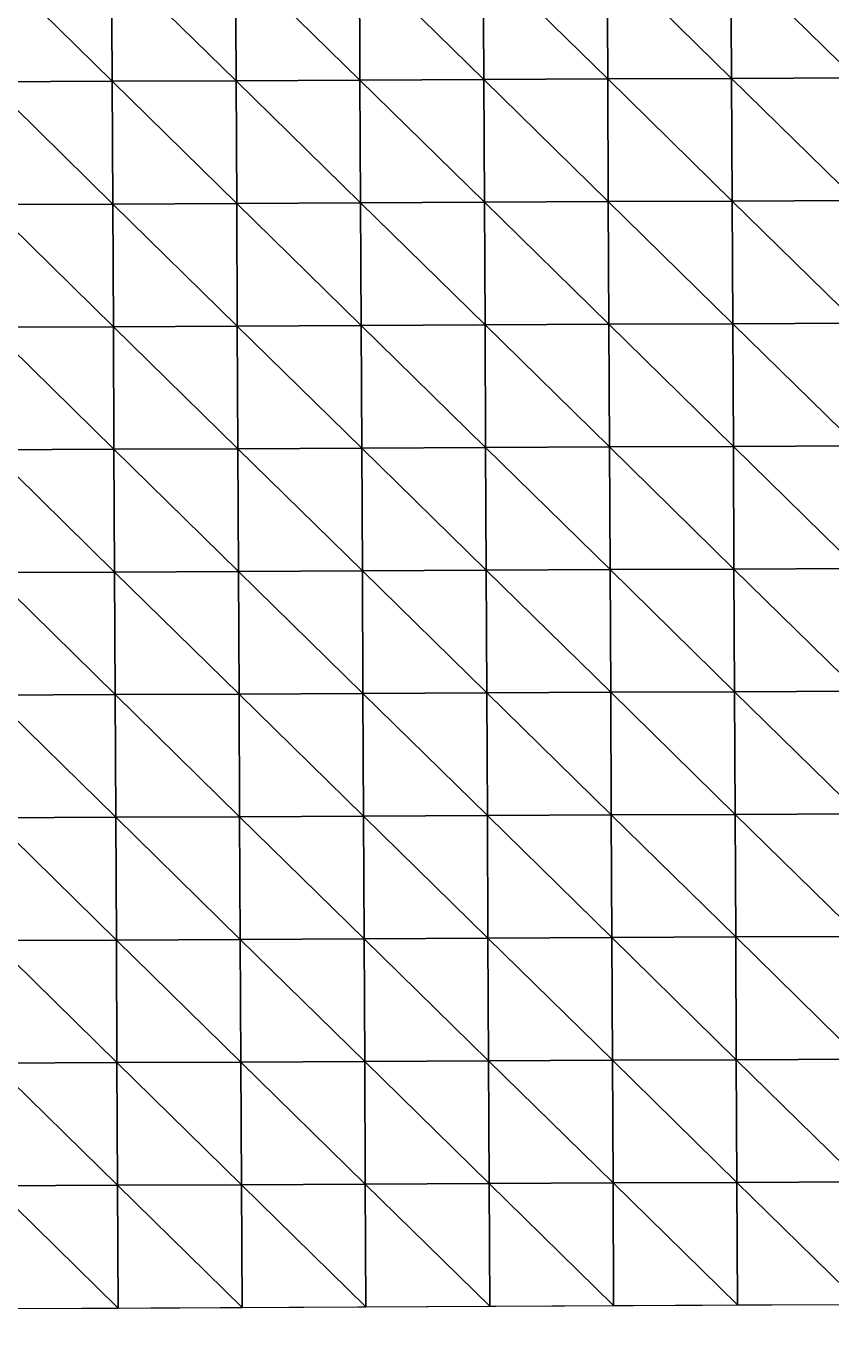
# Model space of a CAD drawing. Extents: x -372 to 678, y -263 to 741.
# Drawn here: x -102.3 to -20.7, y -262.9 to -131.6 of the extents above; entities that cross this region are included whole.
import ezdxf

# ---------------------------------------------------------------- set-up
doc = ezdxf.new("R2010")
doc.units = 0
doc.header["$LTSCALE"] = 0.0254
doc.layers.get('0').update_dxf_attribs({"linetype": 'CONTINUOUS'})
doc.layers.add('LOCATION_SNAPSHOT', color=144, linetype='CONTINUOUS')
doc.layers.add('LOCATION_TERRAIN', color=36, linetype='CONTINUOUS')

# ---------------------------------------------------------------- blocks, each defined once
blk = doc.blocks.new('LOCATION_SNAPSHOT')
at = {"color": 8}
mesh = blk.add_polyface(dxfattribs=at)
corners = [(-369.31, -262.94), (369.31, 262.95), (-371.82, 259.38), (371.82, -259.38)]
mesh.append_faces([[corners[k] for k in face] for face in [(0, 1, 2), (1, 0, 3)]], dxfattribs={"vtx0": -1, "color": 8})
blk = doc.blocks.new('LOCATION_TERRAIN')
at = {"color": 8}
mesh = blk.add_polyface(dxfattribs=at)
corners = [(-68.43, -137.13, -3.38), (-68.49, -124.7, -3.91), (-81.05, -124.76, -4.08)]
mesh.append_faces([[corners[k] for k in face] for face in [(0, 1, 2)]], dxfattribs={"color": 8})
mesh = blk.add_polyface(dxfattribs=at)
corners = [(-55.87, -137.07, -3.48), (-55.93, -124.64, -3.89), (-68.49, -124.7, -3.91)]
mesh.append_faces([[corners[k] for k in face] for face in [(0, 1, 2)]], dxfattribs={"color": 8})
mesh = blk.add_polyface(dxfattribs=at)
corners = [(-55.87, -137.07, -3.48), (-68.49, -124.7, -3.91), (-68.43, -137.13, -3.38)]
mesh.append_faces([[corners[k] for k in face] for face in [(0, 1, 2)]], dxfattribs={"color": 8})
mesh = blk.add_polyface(dxfattribs=at)
corners = [(-43.31, -137.01, -3.48), (-43.37, -124.57, -4.11), (-55.93, -124.64, -3.89)]
mesh.append_faces([[corners[k] for k in face] for face in [(0, 1, 2)]], dxfattribs={"color": 8})
mesh = blk.add_polyface(dxfattribs=at)
corners = [(-43.31, -137.01, -3.48), (-55.93, -124.64, -3.89), (-55.87, -137.07, -3.48)]
mesh.append_faces([[corners[k] for k in face] for face in [(0, 1, 2)]], dxfattribs={"color": 8})
mesh = blk.add_polyface(dxfattribs=at)
corners = [(-30.75, -136.95, -3.49), (-30.81, -124.51, -4.33), (-43.37, -124.57, -4.11)]
mesh.append_faces([[corners[k] for k in face] for face in [(0, 1, 2)]], dxfattribs={"color": 8})
mesh = blk.add_polyface(dxfattribs=at)
corners = [(-30.75, -136.95, -3.49), (-43.37, -124.57, -4.11), (-43.31, -137.01, -3.48)]
mesh.append_faces([[corners[k] for k in face] for face in [(0, 1, 2)]], dxfattribs={"color": 8})
mesh = blk.add_polyface(dxfattribs=at)
corners = [(-18.18, -136.89, -3.26), (-18.24, -124.45, -4.32), (-30.81, -124.51, -4.33)]
mesh.append_faces([[corners[k] for k in face] for face in [(0, 1, 2)]], dxfattribs={"color": 8})
mesh = blk.add_polyface(dxfattribs=at)
corners = [(-18.18, -136.89, -3.26), (-30.81, -124.51, -4.33), (-30.75, -136.95, -3.49)]
mesh.append_faces([[corners[k] for k in face] for face in [(0, 1, 2)]], dxfattribs={"color": 8})
mesh = blk.add_polyface(dxfattribs=at)
corners = [(-93.55, -137.25, -3.06), (-93.61, -124.82, -4.24), (-106.17, -124.88, -3.99)]
mesh.append_faces([[corners[k] for k in face] for face in [(0, 1, 2)]], dxfattribs={"color": 8})
mesh = blk.add_polyface(dxfattribs=at)
corners = [(-93.55, -137.25, -3.06), (-106.17, -124.88, -3.99), (-106.11, -137.31, -2.8)]
mesh.append_faces([[corners[k] for k in face] for face in [(0, 1, 2)]], dxfattribs={"color": 8})
mesh = blk.add_polyface(dxfattribs=at)
corners = [(-80.99, -137.19, -3.22), (-81.05, -124.76, -4.08), (-93.61, -124.82, -4.24)]
mesh.append_faces([[corners[k] for k in face] for face in [(0, 1, 2)]], dxfattribs={"color": 8})
mesh = blk.add_polyface(dxfattribs=at)
corners = [(-80.99, -137.19, -3.22), (-93.61, -124.82, -4.24), (-93.55, -137.25, -3.06)]
mesh.append_faces([[corners[k] for k in face] for face in [(0, 1, 2)]], dxfattribs={"color": 8})
mesh = blk.add_polyface(dxfattribs=at)
corners = [(-68.43, -137.13, -3.38), (-81.05, -124.76, -4.08), (-80.99, -137.19, -3.22)]
mesh.append_faces([[corners[k] for k in face] for face in [(0, 1, 2)]], dxfattribs={"color": 8})
mesh = blk.add_polyface(dxfattribs=at)
corners = [(-93.49, -149.69, -1.88), (-93.55, -137.25, -3.06), (-106.11, -137.31, -2.8)]
mesh.append_faces([[corners[k] for k in face] for face in [(0, 1, 2)]], dxfattribs={"color": 8})
mesh = blk.add_polyface(dxfattribs=at)
corners = [(-93.49, -149.69, -1.88), (-106.11, -137.31, -2.8), (-106.05, -149.75, -1.61)]
mesh.append_faces([[corners[k] for k in face] for face in [(0, 1, 2)]], dxfattribs={"color": 8})
mesh = blk.add_polyface(dxfattribs=at)
corners = [(-80.93, -149.63, -2.36), (-80.99, -137.19, -3.22), (-93.55, -137.25, -3.06)]
mesh.append_faces([[corners[k] for k in face] for face in [(0, 1, 2)]], dxfattribs={"color": 8})
mesh = blk.add_polyface(dxfattribs=at)
corners = [(-80.93, -149.63, -2.36), (-93.55, -137.25, -3.06), (-93.49, -149.69, -1.88)]
mesh.append_faces([[corners[k] for k in face] for face in [(0, 1, 2)]], dxfattribs={"color": 8})
mesh = blk.add_polyface(dxfattribs=at)
corners = [(-68.37, -149.57, -2.85), (-68.43, -137.13, -3.38), (-80.99, -137.19, -3.22)]
mesh.append_faces([[corners[k] for k in face] for face in [(0, 1, 2)]], dxfattribs={"color": 8})
mesh = blk.add_polyface(dxfattribs=at)
corners = [(-68.37, -149.57, -2.85), (-80.99, -137.19, -3.22), (-80.93, -149.63, -2.36)]
mesh.append_faces([[corners[k] for k in face] for face in [(0, 1, 2)]], dxfattribs={"color": 8})
mesh = blk.add_polyface(dxfattribs=at)
corners = [(-55.81, -149.51, -3.07), (-55.87, -137.07, -3.48), (-68.43, -137.13, -3.38)]
mesh.append_faces([[corners[k] for k in face] for face in [(0, 1, 2)]], dxfattribs={"color": 8})
mesh = blk.add_polyface(dxfattribs=at)
corners = [(-55.81, -149.51, -3.07), (-68.43, -137.13, -3.38), (-68.37, -149.57, -2.85)]
mesh.append_faces([[corners[k] for k in face] for face in [(0, 1, 2)]], dxfattribs={"color": 8})
mesh = blk.add_polyface(dxfattribs=at)
corners = [(-43.25, -149.45, -2.86), (-43.31, -137.01, -3.48), (-55.87, -137.07, -3.48)]
mesh.append_faces([[corners[k] for k in face] for face in [(0, 1, 2)]], dxfattribs={"color": 8})
mesh = blk.add_polyface(dxfattribs=at)
corners = [(-43.25, -149.45, -2.86), (-55.87, -137.07, -3.48), (-55.81, -149.51, -3.07)]
mesh.append_faces([[corners[k] for k in face] for face in [(0, 1, 2)]], dxfattribs={"color": 8})
mesh = blk.add_polyface(dxfattribs=at)
corners = [(-30.69, -149.39, -2.64), (-30.75, -136.95, -3.49), (-43.31, -137.01, -3.48)]
mesh.append_faces([[corners[k] for k in face] for face in [(0, 1, 2)]], dxfattribs={"color": 8})
mesh = blk.add_polyface(dxfattribs=at)
corners = [(-30.69, -149.39, -2.64), (-43.31, -137.01, -3.48), (-43.25, -149.45, -2.86)]
mesh.append_faces([[corners[k] for k in face] for face in [(0, 1, 2)]], dxfattribs={"color": 8})
mesh = blk.add_polyface(dxfattribs=at)
corners = [(-18.12, -149.33, -2.2), (-18.18, -136.89, -3.26), (-30.75, -136.95, -3.49)]
mesh.append_faces([[corners[k] for k in face] for face in [(0, 1, 2)]], dxfattribs={"color": 8})
mesh = blk.add_polyface(dxfattribs=at)
corners = [(-18.12, -149.33, -2.2), (-30.75, -136.95, -3.49), (-30.69, -149.39, -2.64)]
mesh.append_faces([[corners[k] for k in face] for face in [(0, 1, 2)]], dxfattribs={"color": 8})
mesh = blk.add_polyface(dxfattribs=at)
corners = [(-93.43, -162.13, -1.22), (-93.49, -149.69, -1.88), (-106.05, -149.75, -1.61)]
mesh.append_faces([[corners[k] for k in face] for face in [(0, 1, 2)]], dxfattribs={"color": 8})
mesh = blk.add_polyface(dxfattribs=at)
corners = [(-80.87, -162.06, -1.83), (-80.93, -149.63, -2.36), (-93.49, -149.69, -1.88)]
mesh.append_faces([[corners[k] for k in face] for face in [(0, 1, 2)]], dxfattribs={"color": 8})
mesh = blk.add_polyface(dxfattribs=at)
corners = [(-80.87, -162.06, -1.83), (-93.49, -149.69, -1.88), (-93.43, -162.13, -1.22)]
mesh.append_faces([[corners[k] for k in face] for face in [(0, 1, 2)]], dxfattribs={"color": 8})
mesh = blk.add_polyface(dxfattribs=at)
corners = [(-68.31, -162, -2.44), (-68.37, -149.57, -2.85), (-80.93, -149.63, -2.36)]
mesh.append_faces([[corners[k] for k in face] for face in [(0, 1, 2)]], dxfattribs={"color": 8})
mesh = blk.add_polyface(dxfattribs=at)
corners = [(-68.31, -162, -2.44), (-80.93, -149.63, -2.36), (-80.87, -162.06, -1.83)]
mesh.append_faces([[corners[k] for k in face] for face in [(0, 1, 2)]], dxfattribs={"color": 8})
mesh = blk.add_polyface(dxfattribs=at)
corners = [(-55.75, -161.94, -2.68), (-55.81, -149.51, -3.07), (-68.37, -149.57, -2.85)]
mesh.append_faces([[corners[k] for k in face] for face in [(0, 1, 2)]], dxfattribs={"color": 8})
mesh = blk.add_polyface(dxfattribs=at)
corners = [(-55.75, -161.94, -2.68), (-68.37, -149.57, -2.85), (-68.31, -162, -2.44)]
mesh.append_faces([[corners[k] for k in face] for face in [(0, 1, 2)]], dxfattribs={"color": 8})
mesh = blk.add_polyface(dxfattribs=at)
corners = [(-43.19, -161.88, -2.3), (-43.25, -149.45, -2.86), (-55.81, -149.51, -3.07)]
mesh.append_faces([[corners[k] for k in face] for face in [(0, 1, 2)]], dxfattribs={"color": 8})
mesh = blk.add_polyface(dxfattribs=at)
corners = [(-43.19, -161.88, -2.3), (-55.81, -149.51, -3.07), (-55.75, -161.94, -2.68)]
mesh.append_faces([[corners[k] for k in face] for face in [(0, 1, 2)]], dxfattribs={"color": 8})
mesh = blk.add_polyface(dxfattribs=at)
corners = [(-30.63, -161.82, -1.92), (-30.69, -149.39, -2.64), (-43.25, -149.45, -2.86)]
mesh.append_faces([[corners[k] for k in face] for face in [(0, 1, 2)]], dxfattribs={"color": 8})
mesh = blk.add_polyface(dxfattribs=at)
corners = [(-30.63, -161.82, -1.92), (-43.25, -149.45, -2.86), (-43.19, -161.88, -2.3)]
mesh.append_faces([[corners[k] for k in face] for face in [(0, 1, 2)]], dxfattribs={"color": 8})
mesh = blk.add_polyface(dxfattribs=at)
corners = [(-18.06, -161.76, -1.32), (-18.12, -149.33, -2.2), (-30.69, -149.39, -2.64)]
mesh.append_faces([[corners[k] for k in face] for face in [(0, 1, 2)]], dxfattribs={"color": 8})
mesh = blk.add_polyface(dxfattribs=at)
corners = [(-18.06, -161.76, -1.32), (-30.69, -149.39, -2.64), (-30.63, -161.82, -1.92)]
mesh.append_faces([[corners[k] for k in face] for face in [(0, 1, 2)]], dxfattribs={"color": 8})
mesh = blk.add_polyface(dxfattribs=at)
corners = [(-93.43, -162.13, -1.22), (-106.05, -149.75, -1.61), (-105.99, -162.19, -1.03)]
mesh.append_faces([[corners[k] for k in face] for face in [(0, 1, 2)]], dxfattribs={"color": 8})
mesh = blk.add_polyface(dxfattribs=at)
corners = [(-93.37, -174.56, -1.17), (-93.43, -162.13, -1.22), (-105.99, -162.19, -1.03)]
mesh.append_faces([[corners[k] for k in face] for face in [(0, 1, 2)]], dxfattribs={"color": 8})
mesh = blk.add_polyface(dxfattribs=at)
corners = [(-93.37, -174.56, -1.17), (-105.99, -162.19, -1.03), (-105.93, -174.62, -1.16)]
mesh.append_faces([[corners[k] for k in face] for face in [(0, 1, 2)]], dxfattribs={"color": 8})
mesh = blk.add_polyface(dxfattribs=at)
corners = [(-80.81, -174.5, -1.68), (-80.87, -162.06, -1.83), (-93.43, -162.13, -1.22)]
mesh.append_faces([[corners[k] for k in face] for face in [(0, 1, 2)]], dxfattribs={"color": 8})
mesh = blk.add_polyface(dxfattribs=at)
corners = [(-80.81, -174.5, -1.68), (-93.43, -162.13, -1.22), (-93.37, -174.56, -1.17)]
mesh.append_faces([[corners[k] for k in face] for face in [(0, 1, 2)]], dxfattribs={"color": 8})
mesh = blk.add_polyface(dxfattribs=at)
corners = [(-68.25, -174.44, -2.18), (-68.31, -162, -2.44), (-80.87, -162.06, -1.83)]
mesh.append_faces([[corners[k] for k in face] for face in [(0, 1, 2)]], dxfattribs={"color": 8})
mesh = blk.add_polyface(dxfattribs=at)
corners = [(-68.25, -174.44, -2.18), (-80.87, -162.06, -1.83), (-80.81, -174.5, -1.68)]
mesh.append_faces([[corners[k] for k in face] for face in [(0, 1, 2)]], dxfattribs={"color": 8})
mesh = blk.add_polyface(dxfattribs=at)
corners = [(-55.69, -174.38, -2.31), (-55.75, -161.94, -2.68), (-68.31, -162, -2.44)]
mesh.append_faces([[corners[k] for k in face] for face in [(0, 1, 2)]], dxfattribs={"color": 8})
mesh = blk.add_polyface(dxfattribs=at)
corners = [(-55.69, -174.38, -2.31), (-68.31, -162, -2.44), (-68.25, -174.44, -2.18)]
mesh.append_faces([[corners[k] for k in face] for face in [(0, 1, 2)]], dxfattribs={"color": 8})
mesh = blk.add_polyface(dxfattribs=at)
corners = [(-43.13, -174.32, -1.82), (-43.19, -161.88, -2.3), (-55.75, -161.94, -2.68)]
mesh.append_faces([[corners[k] for k in face] for face in [(0, 1, 2)]], dxfattribs={"color": 8})
mesh = blk.add_polyface(dxfattribs=at)
corners = [(-43.13, -174.32, -1.82), (-55.75, -161.94, -2.68), (-55.69, -174.38, -2.31)]
mesh.append_faces([[corners[k] for k in face] for face in [(0, 1, 2)]], dxfattribs={"color": 8})
mesh = blk.add_polyface(dxfattribs=at)
corners = [(-30.57, -174.26, -1.33), (-30.63, -161.82, -1.92), (-43.19, -161.88, -2.3)]
mesh.append_faces([[corners[k] for k in face] for face in [(0, 1, 2)]], dxfattribs={"color": 8})
mesh = blk.add_polyface(dxfattribs=at)
corners = [(-30.57, -174.26, -1.33), (-43.19, -161.88, -2.3), (-43.13, -174.32, -1.82)]
mesh.append_faces([[corners[k] for k in face] for face in [(0, 1, 2)]], dxfattribs={"color": 8})
mesh = blk.add_polyface(dxfattribs=at)
corners = [(-18, -174.2, -0.67), (-18.06, -161.76, -1.32), (-30.63, -161.82, -1.92)]
mesh.append_faces([[corners[k] for k in face] for face in [(0, 1, 2)]], dxfattribs={"color": 8})
mesh = blk.add_polyface(dxfattribs=at)
corners = [(-18, -174.2, -0.67), (-30.63, -161.82, -1.92), (-30.57, -174.26, -1.33)]
mesh.append_faces([[corners[k] for k in face] for face in [(0, 1, 2)]], dxfattribs={"color": 8})
mesh = blk.add_polyface(dxfattribs=at)
corners = [(-93.31, -187, -1.13), (-93.37, -174.56, -1.17), (-105.93, -174.62, -1.16)]
mesh.append_faces([[corners[k] for k in face] for face in [(0, 1, 2)]], dxfattribs={"color": 8})
mesh = blk.add_polyface(dxfattribs=at)
corners = [(-93.31, -187, -1.13), (-105.93, -174.62, -1.16), (-105.87, -187.06, -1.29)]
mesh.append_faces([[corners[k] for k in face] for face in [(0, 1, 2)]], dxfattribs={"color": 8})
mesh = blk.add_polyface(dxfattribs=at)
corners = [(-80.75, -186.94, -1.52), (-80.81, -174.5, -1.68), (-93.37, -174.56, -1.17)]
mesh.append_faces([[corners[k] for k in face] for face in [(0, 1, 2)]], dxfattribs={"color": 8})
mesh = blk.add_polyface(dxfattribs=at)
corners = [(-80.75, -186.94, -1.52), (-93.37, -174.56, -1.17), (-93.31, -187, -1.13)]
mesh.append_faces([[corners[k] for k in face] for face in [(0, 1, 2)]], dxfattribs={"color": 8})
mesh = blk.add_polyface(dxfattribs=at)
corners = [(-68.19, -186.88, -1.92), (-68.25, -174.44, -2.18), (-80.81, -174.5, -1.68)]
mesh.append_faces([[corners[k] for k in face] for face in [(0, 1, 2)]], dxfattribs={"color": 8})
mesh = blk.add_polyface(dxfattribs=at)
corners = [(-68.19, -186.88, -1.92), (-80.81, -174.5, -1.68), (-80.75, -186.94, -1.52)]
mesh.append_faces([[corners[k] for k in face] for face in [(0, 1, 2)]], dxfattribs={"color": 8})
mesh = blk.add_polyface(dxfattribs=at)
corners = [(-55.63, -186.82, -1.94), (-55.69, -174.38, -2.31), (-68.25, -174.44, -2.18)]
mesh.append_faces([[corners[k] for k in face] for face in [(0, 1, 2)]], dxfattribs={"color": 8})
mesh = blk.add_polyface(dxfattribs=at)
corners = [(-55.63, -186.82, -1.94), (-68.25, -174.44, -2.18), (-68.19, -186.88, -1.92)]
mesh.append_faces([[corners[k] for k in face] for face in [(0, 1, 2)]], dxfattribs={"color": 8})
mesh = blk.add_polyface(dxfattribs=at)
corners = [(-43.07, -186.76, -1.34), (-43.13, -174.32, -1.82), (-55.69, -174.38, -2.31)]
mesh.append_faces([[corners[k] for k in face] for face in [(0, 1, 2)]], dxfattribs={"color": 8})
mesh = blk.add_polyface(dxfattribs=at)
corners = [(-43.07, -186.76, -1.34), (-55.69, -174.38, -2.31), (-55.63, -186.82, -1.94)]
mesh.append_faces([[corners[k] for k in face] for face in [(0, 1, 2)]], dxfattribs={"color": 8})
mesh = blk.add_polyface(dxfattribs=at)
corners = [(-30.51, -186.7, -0.74), (-30.57, -174.26, -1.33), (-43.13, -174.32, -1.82)]
mesh.append_faces([[corners[k] for k in face] for face in [(0, 1, 2)]], dxfattribs={"color": 8})
mesh = blk.add_polyface(dxfattribs=at)
corners = [(-30.51, -186.7, -0.74), (-43.13, -174.32, -1.82), (-43.07, -186.76, -1.34)]
mesh.append_faces([[corners[k] for k in face] for face in [(0, 1, 2)]], dxfattribs={"color": 8})
mesh = blk.add_polyface(dxfattribs=at)
corners = [(-17.94, -186.64, -0.01), (-18, -174.2, -0.67), (-30.57, -174.26, -1.33)]
mesh.append_faces([[corners[k] for k in face] for face in [(0, 1, 2)]], dxfattribs={"color": 8})
mesh = blk.add_polyface(dxfattribs=at)
corners = [(-17.94, -186.64, -0.01), (-30.57, -174.26, -1.33), (-30.51, -186.7, -0.74)]
mesh.append_faces([[corners[k] for k in face] for face in [(0, 1, 2)]], dxfattribs={"color": 8})
mesh = blk.add_polyface(dxfattribs=at)
corners = [(-93.25, -199.43, -1.07), (-93.31, -187, -1.13), (-105.87, -187.06, -1.29)]
mesh.append_faces([[corners[k] for k in face] for face in [(0, 1, 2)]], dxfattribs={"color": 8})
mesh = blk.add_polyface(dxfattribs=at)
corners = [(-93.25, -199.43, -1.07), (-105.87, -187.06, -1.29), (-105.82, -199.49, -1.39)]
mesh.append_faces([[corners[k] for k in face] for face in [(0, 1, 2)]], dxfattribs={"color": 8})
mesh = blk.add_polyface(dxfattribs=at)
corners = [(-80.69, -199.37, -1.31), (-80.75, -186.94, -1.52), (-93.31, -187, -1.13)]
mesh.append_faces([[corners[k] for k in face] for face in [(0, 1, 2)]], dxfattribs={"color": 8})
mesh = blk.add_polyface(dxfattribs=at)
corners = [(-80.69, -199.37, -1.31), (-93.31, -187, -1.13), (-93.25, -199.43, -1.07)]
mesh.append_faces([[corners[k] for k in face] for face in [(0, 1, 2)]], dxfattribs={"color": 8})
mesh = blk.add_polyface(dxfattribs=at)
corners = [(-68.13, -199.31, -1.55), (-68.19, -186.88, -1.92), (-80.75, -186.94, -1.52)]
mesh.append_faces([[corners[k] for k in face] for face in [(0, 1, 2)]], dxfattribs={"color": 8})
mesh = blk.add_polyface(dxfattribs=at)
corners = [(-68.13, -199.31, -1.55), (-80.75, -186.94, -1.52), (-80.69, -199.37, -1.31)]
mesh.append_faces([[corners[k] for k in face] for face in [(0, 1, 2)]], dxfattribs={"color": 8})
mesh = blk.add_polyface(dxfattribs=at)
corners = [(-55.57, -199.25, -1.46), (-55.63, -186.82, -1.94), (-68.19, -186.88, -1.92)]
mesh.append_faces([[corners[k] for k in face] for face in [(0, 1, 2)]], dxfattribs={"color": 8})
mesh = blk.add_polyface(dxfattribs=at)
corners = [(-55.57, -199.25, -1.46), (-68.19, -186.88, -1.92), (-68.13, -199.31, -1.55)]
mesh.append_faces([[corners[k] for k in face] for face in [(0, 1, 2)]], dxfattribs={"color": 8})
mesh = blk.add_polyface(dxfattribs=at)
corners = [(-43.01, -199.19, -0.85), (-43.07, -186.76, -1.34), (-55.63, -186.82, -1.94)]
mesh.append_faces([[corners[k] for k in face] for face in [(0, 1, 2)]], dxfattribs={"color": 8})
mesh = blk.add_polyface(dxfattribs=at)
corners = [(-43.01, -199.19, -0.85), (-55.63, -186.82, -1.94), (-55.57, -199.25, -1.46)]
mesh.append_faces([[corners[k] for k in face] for face in [(0, 1, 2)]], dxfattribs={"color": 8})
mesh = blk.add_polyface(dxfattribs=at)
corners = [(-30.45, -199.13, -0.23), (-30.51, -186.7, -0.74), (-43.07, -186.76, -1.34)]
mesh.append_faces([[corners[k] for k in face] for face in [(0, 1, 2)]], dxfattribs={"color": 8})
mesh = blk.add_polyface(dxfattribs=at)
corners = [(-30.45, -199.13, -0.23), (-43.07, -186.76, -1.34), (-43.01, -199.19, -0.85)]
mesh.append_faces([[corners[k] for k in face] for face in [(0, 1, 2)]], dxfattribs={"color": 8})
mesh = blk.add_polyface(dxfattribs=at)
corners = [(-17.88, -199.07, 0.48), (-17.94, -186.64, -0.01), (-30.51, -186.7, -0.74)]
mesh.append_faces([[corners[k] for k in face] for face in [(0, 1, 2)]], dxfattribs={"color": 8})
mesh = blk.add_polyface(dxfattribs=at)
corners = [(-17.88, -199.07, 0.48), (-30.51, -186.7, -0.74), (-30.45, -199.13, -0.23)]
mesh.append_faces([[corners[k] for k in face] for face in [(0, 1, 2)]], dxfattribs={"color": 8})
mesh = blk.add_polyface(dxfattribs=at)
corners = [(-93.19, -211.87, -0.98), (-93.25, -199.43, -1.07), (-105.82, -199.49, -1.39)]
mesh.append_faces([[corners[k] for k in face] for face in [(0, 1, 2)]], dxfattribs={"color": 8})
mesh = blk.add_polyface(dxfattribs=at)
corners = [(-93.19, -211.87, -0.98), (-105.82, -199.49, -1.39), (-105.76, -211.93, -1.45)]
mesh.append_faces([[corners[k] for k in face] for face in [(0, 1, 2)]], dxfattribs={"color": 8})
mesh = blk.add_polyface(dxfattribs=at)
corners = [(-80.63, -211.81, -1), (-80.69, -199.37, -1.31), (-93.25, -199.43, -1.07)]
mesh.append_faces([[corners[k] for k in face] for face in [(0, 1, 2)]], dxfattribs={"color": 8})
mesh = blk.add_polyface(dxfattribs=at)
corners = [(-80.63, -211.81, -1), (-93.25, -199.43, -1.07), (-93.19, -211.87, -0.98)]
mesh.append_faces([[corners[k] for k in face] for face in [(0, 1, 2)]], dxfattribs={"color": 8})
mesh = blk.add_polyface(dxfattribs=at)
corners = [(-68.07, -211.75, -1.02), (-68.13, -199.31, -1.55), (-80.69, -199.37, -1.31)]
mesh.append_faces([[corners[k] for k in face] for face in [(0, 1, 2)]], dxfattribs={"color": 8})
mesh = blk.add_polyface(dxfattribs=at)
corners = [(-68.07, -211.75, -1.02), (-80.69, -199.37, -1.31), (-80.63, -211.81, -1)]
mesh.append_faces([[corners[k] for k in face] for face in [(0, 1, 2)]], dxfattribs={"color": 8})
mesh = blk.add_polyface(dxfattribs=at)
corners = [(-55.51, -211.69, -0.85), (-55.57, -199.25, -1.46), (-68.13, -199.31, -1.55)]
mesh.append_faces([[corners[k] for k in face] for face in [(0, 1, 2)]], dxfattribs={"color": 8})
mesh = blk.add_polyface(dxfattribs=at)
corners = [(-55.51, -211.69, -0.85), (-68.13, -199.31, -1.55), (-68.07, -211.75, -1.02)]
mesh.append_faces([[corners[k] for k in face] for face in [(0, 1, 2)]], dxfattribs={"color": 8})
mesh = blk.add_polyface(dxfattribs=at)
corners = [(-42.95, -211.63, -0.34), (-43.01, -199.19, -0.85), (-55.57, -199.25, -1.46)]
mesh.append_faces([[corners[k] for k in face] for face in [(0, 1, 2)]], dxfattribs={"color": 8})
mesh = blk.add_polyface(dxfattribs=at)
corners = [(-42.95, -211.63, -0.34), (-55.57, -199.25, -1.46), (-55.51, -211.69, -0.85)]
mesh.append_faces([[corners[k] for k in face] for face in [(0, 1, 2)]], dxfattribs={"color": 8})
mesh = blk.add_polyface(dxfattribs=at)
corners = [(-30.39, -211.57, 0.17), (-30.45, -199.13, -0.23), (-43.01, -199.19, -0.85)]
mesh.append_faces([[corners[k] for k in face] for face in [(0, 1, 2)]], dxfattribs={"color": 8})
mesh = blk.add_polyface(dxfattribs=at)
corners = [(-30.39, -211.57, 0.17), (-43.01, -199.19, -0.85), (-42.95, -211.63, -0.34)]
mesh.append_faces([[corners[k] for k in face] for face in [(0, 1, 2)]], dxfattribs={"color": 8})
mesh = blk.add_polyface(dxfattribs=at)
corners = [(-17.82, -211.51, 0.73), (-17.88, -199.07, 0.48), (-30.45, -199.13, -0.23)]
mesh.append_faces([[corners[k] for k in face] for face in [(0, 1, 2)]], dxfattribs={"color": 8})
mesh = blk.add_polyface(dxfattribs=at)
corners = [(-17.82, -211.51, 0.73), (-30.45, -199.13, -0.23), (-30.39, -211.57, 0.17)]
mesh.append_faces([[corners[k] for k in face] for face in [(0, 1, 2)]], dxfattribs={"color": 8})
mesh = blk.add_polyface(dxfattribs=at)
corners = [(-93.13, -224.31, -0.89), (-93.19, -211.87, -0.98), (-105.76, -211.93, -1.45)]
mesh.append_faces([[corners[k] for k in face] for face in [(0, 1, 2)]], dxfattribs={"color": 8})
mesh = blk.add_polyface(dxfattribs=at)
corners = [(-93.13, -224.31, -0.89), (-105.76, -211.93, -1.45), (-105.7, -224.37, -1.52)]
mesh.append_faces([[corners[k] for k in face] for face in [(0, 1, 2)]], dxfattribs={"color": 8})
mesh = blk.add_polyface(dxfattribs=at)
corners = [(-80.57, -224.25, -0.7), (-80.63, -211.81, -1), (-93.19, -211.87, -0.98)]
mesh.append_faces([[corners[k] for k in face] for face in [(0, 1, 2)]], dxfattribs={"color": 8})
mesh = blk.add_polyface(dxfattribs=at)
corners = [(-80.57, -224.25, -0.7), (-93.19, -211.87, -0.98), (-93.13, -224.31, -0.89)]
mesh.append_faces([[corners[k] for k in face] for face in [(0, 1, 2)]], dxfattribs={"color": 8})
mesh = blk.add_polyface(dxfattribs=at)
corners = [(-68.01, -224.19, -0.5), (-68.07, -211.75, -1.02), (-80.63, -211.81, -1)]
mesh.append_faces([[corners[k] for k in face] for face in [(0, 1, 2)]], dxfattribs={"color": 8})
mesh = blk.add_polyface(dxfattribs=at)
corners = [(-68.01, -224.19, -0.5), (-80.63, -211.81, -1), (-80.57, -224.25, -0.7)]
mesh.append_faces([[corners[k] for k in face] for face in [(0, 1, 2)]], dxfattribs={"color": 8})
mesh = blk.add_polyface(dxfattribs=at)
corners = [(-55.45, -224.13, -0.23), (-55.51, -211.69, -0.85), (-68.07, -211.75, -1.02)]
mesh.append_faces([[corners[k] for k in face] for face in [(0, 1, 2)]], dxfattribs={"color": 8})
mesh = blk.add_polyface(dxfattribs=at)
corners = [(-55.45, -224.13, -0.23), (-68.07, -211.75, -1.02), (-68.01, -224.19, -0.5)]
mesh.append_faces([[corners[k] for k in face] for face in [(0, 1, 2)]], dxfattribs={"color": 8})
mesh = blk.add_polyface(dxfattribs=at)
corners = [(-42.89, -224.06, 0.17), (-42.95, -211.63, -0.34), (-55.51, -211.69, -0.85)]
mesh.append_faces([[corners[k] for k in face] for face in [(0, 1, 2)]], dxfattribs={"color": 8})
mesh = blk.add_polyface(dxfattribs=at)
corners = [(-42.89, -224.06, 0.17), (-55.51, -211.69, -0.85), (-55.45, -224.13, -0.23)]
mesh.append_faces([[corners[k] for k in face] for face in [(0, 1, 2)]], dxfattribs={"color": 8})
mesh = blk.add_polyface(dxfattribs=at)
corners = [(-30.33, -224, 0.57), (-30.39, -211.57, 0.17), (-42.95, -211.63, -0.34)]
mesh.append_faces([[corners[k] for k in face] for face in [(0, 1, 2)]], dxfattribs={"color": 8})
mesh = blk.add_polyface(dxfattribs=at)
corners = [(-30.33, -224, 0.57), (-42.95, -211.63, -0.34), (-42.89, -224.06, 0.17)]
mesh.append_faces([[corners[k] for k in face] for face in [(0, 1, 2)]], dxfattribs={"color": 8})
mesh = blk.add_polyface(dxfattribs=at)
corners = [(-17.76, -223.94, 0.99), (-17.82, -211.51, 0.73), (-30.39, -211.57, 0.17)]
mesh.append_faces([[corners[k] for k in face] for face in [(0, 1, 2)]], dxfattribs={"color": 8})
mesh = blk.add_polyface(dxfattribs=at)
corners = [(-17.76, -223.94, 0.99), (-30.39, -211.57, 0.17), (-30.33, -224, 0.57)]
mesh.append_faces([[corners[k] for k in face] for face in [(0, 1, 2)]], dxfattribs={"color": 8})
mesh = blk.add_polyface(dxfattribs=at)
corners = [(-93.07, -236.74, -0.69), (-93.13, -224.31, -0.89), (-105.7, -224.37, -1.52)]
mesh.append_faces([[corners[k] for k in face] for face in [(0, 1, 2)]], dxfattribs={"color": 8})
mesh = blk.add_polyface(dxfattribs=at)
corners = [(-93.07, -236.74, -0.69), (-105.7, -224.37, -1.52), (-105.64, -236.8, -1.41)]
mesh.append_faces([[corners[k] for k in face] for face in [(0, 1, 2)]], dxfattribs={"color": 8})
mesh = blk.add_polyface(dxfattribs=at)
corners = [(-80.51, -236.68, -0.32), (-80.57, -224.25, -0.7), (-93.13, -224.31, -0.89)]
mesh.append_faces([[corners[k] for k in face] for face in [(0, 1, 2)]], dxfattribs={"color": 8})
mesh = blk.add_polyface(dxfattribs=at)
corners = [(-80.51, -236.68, -0.32), (-93.13, -224.31, -0.89), (-93.07, -236.74, -0.69)]
mesh.append_faces([[corners[k] for k in face] for face in [(0, 1, 2)]], dxfattribs={"color": 8})
mesh = blk.add_polyface(dxfattribs=at)
corners = [(-67.95, -236.62, 0.05), (-68.01, -224.19, -0.5), (-80.57, -224.25, -0.7)]
mesh.append_faces([[corners[k] for k in face] for face in [(0, 1, 2)]], dxfattribs={"color": 8})
mesh = blk.add_polyface(dxfattribs=at)
corners = [(-67.95, -236.62, 0.05), (-80.57, -224.25, -0.7), (-80.51, -236.68, -0.32)]
mesh.append_faces([[corners[k] for k in face] for face in [(0, 1, 2)]], dxfattribs={"color": 8})
mesh = blk.add_polyface(dxfattribs=at)
corners = [(-55.39, -236.56, 0.39), (-55.45, -224.13, -0.23), (-68.01, -224.19, -0.5)]
mesh.append_faces([[corners[k] for k in face] for face in [(0, 1, 2)]], dxfattribs={"color": 8})
mesh = blk.add_polyface(dxfattribs=at)
corners = [(-55.39, -236.56, 0.39), (-68.01, -224.19, -0.5), (-67.95, -236.62, 0.05)]
mesh.append_faces([[corners[k] for k in face] for face in [(0, 1, 2)]], dxfattribs={"color": 8})
mesh = blk.add_polyface(dxfattribs=at)
corners = [(-42.83, -236.5, 0.68), (-42.89, -224.06, 0.17), (-55.45, -224.13, -0.23)]
mesh.append_faces([[corners[k] for k in face] for face in [(0, 1, 2)]], dxfattribs={"color": 8})
mesh = blk.add_polyface(dxfattribs=at)
corners = [(-42.83, -236.5, 0.68), (-55.45, -224.13, -0.23), (-55.39, -236.56, 0.39)]
mesh.append_faces([[corners[k] for k in face] for face in [(0, 1, 2)]], dxfattribs={"color": 8})
mesh = blk.add_polyface(dxfattribs=at)
corners = [(-30.27, -236.44, 0.97), (-30.33, -224, 0.57), (-42.89, -224.06, 0.17)]
mesh.append_faces([[corners[k] for k in face] for face in [(0, 1, 2)]], dxfattribs={"color": 8})
mesh = blk.add_polyface(dxfattribs=at)
corners = [(-30.27, -236.44, 0.97), (-42.89, -224.06, 0.17), (-42.83, -236.5, 0.68)]
mesh.append_faces([[corners[k] for k in face] for face in [(0, 1, 2)]], dxfattribs={"color": 8})
mesh = blk.add_polyface(dxfattribs=at)
corners = [(-17.7, -236.38, 1.25), (-17.76, -223.94, 0.99), (-30.33, -224, 0.57)]
mesh.append_faces([[corners[k] for k in face] for face in [(0, 1, 2)]], dxfattribs={"color": 8})
mesh = blk.add_polyface(dxfattribs=at)
corners = [(-17.7, -236.38, 1.25), (-30.33, -224, 0.57), (-30.27, -236.44, 0.97)]
mesh.append_faces([[corners[k] for k in face] for face in [(0, 1, 2)]], dxfattribs={"color": 8})
mesh = blk.add_polyface(dxfattribs=at)
corners = [(-93.01, -249.18, -0.32), (-93.07, -236.74, -0.69), (-105.64, -236.8, -1.41)]
mesh.append_faces([[corners[k] for k in face] for face in [(0, 1, 2)]], dxfattribs={"color": 8})
mesh = blk.add_polyface(dxfattribs=at)
corners = [(-93.01, -249.18, -0.32), (-105.64, -236.8, -1.41), (-105.58, -249.24, -1.01)]
mesh.append_faces([[corners[k] for k in face] for face in [(0, 1, 2)]], dxfattribs={"color": 8})
mesh = blk.add_polyface(dxfattribs=at)
corners = [(-80.45, -249.12, 0.16), (-80.51, -236.68, -0.32), (-93.07, -236.74, -0.69)]
mesh.append_faces([[corners[k] for k in face] for face in [(0, 1, 2)]], dxfattribs={"color": 8})
mesh = blk.add_polyface(dxfattribs=at)
corners = [(-80.45, -249.12, 0.16), (-93.07, -236.74, -0.69), (-93.01, -249.18, -0.32)]
mesh.append_faces([[corners[k] for k in face] for face in [(0, 1, 2)]], dxfattribs={"color": 8})
mesh = blk.add_polyface(dxfattribs=at)
corners = [(-67.89, -249.06, 0.64), (-67.95, -236.62, 0.05), (-80.51, -236.68, -0.32)]
mesh.append_faces([[corners[k] for k in face] for face in [(0, 1, 2)]], dxfattribs={"color": 8})
mesh = blk.add_polyface(dxfattribs=at)
corners = [(-67.89, -249.06, 0.64), (-80.51, -236.68, -0.32), (-80.45, -249.12, 0.16)]
mesh.append_faces([[corners[k] for k in face] for face in [(0, 1, 2)]], dxfattribs={"color": 8})
mesh = blk.add_polyface(dxfattribs=at)
corners = [(-55.33, -249, 1), (-55.39, -236.56, 0.39), (-67.95, -236.62, 0.05)]
mesh.append_faces([[corners[k] for k in face] for face in [(0, 1, 2)]], dxfattribs={"color": 8})
mesh = blk.add_polyface(dxfattribs=at)
corners = [(-55.33, -249, 1), (-67.95, -236.62, 0.05), (-67.89, -249.06, 0.64)]
mesh.append_faces([[corners[k] for k in face] for face in [(0, 1, 2)]], dxfattribs={"color": 8})
mesh = blk.add_polyface(dxfattribs=at)
corners = [(-42.77, -248.94, 1.18), (-42.83, -236.5, 0.68), (-55.39, -236.56, 0.39)]
mesh.append_faces([[corners[k] for k in face] for face in [(0, 1, 2)]], dxfattribs={"color": 8})
mesh = blk.add_polyface(dxfattribs=at)
corners = [(-42.77, -248.94, 1.18), (-55.39, -236.56, 0.39), (-55.33, -249, 1)]
mesh.append_faces([[corners[k] for k in face] for face in [(0, 1, 2)]], dxfattribs={"color": 8})
mesh = blk.add_polyface(dxfattribs=at)
corners = [(-30.21, -248.88, 1.37), (-30.27, -236.44, 0.97), (-42.83, -236.5, 0.68)]
mesh.append_faces([[corners[k] for k in face] for face in [(0, 1, 2)]], dxfattribs={"color": 8})
mesh = blk.add_polyface(dxfattribs=at)
corners = [(-30.21, -248.88, 1.37), (-42.83, -236.5, 0.68), (-42.77, -248.94, 1.18)]
mesh.append_faces([[corners[k] for k in face] for face in [(0, 1, 2)]], dxfattribs={"color": 8})
mesh = blk.add_polyface(dxfattribs=at)
corners = [(-17.64, -248.82, 1.55), (-17.7, -236.38, 1.25), (-30.27, -236.44, 0.97)]
mesh.append_faces([[corners[k] for k in face] for face in [(0, 1, 2)]], dxfattribs={"color": 8})
mesh = blk.add_polyface(dxfattribs=at)
corners = [(-17.64, -248.82, 1.55), (-30.27, -236.44, 0.97), (-30.21, -248.88, 1.37)]
mesh.append_faces([[corners[k] for k in face] for face in [(0, 1, 2)]], dxfattribs={"color": 8})
mesh = blk.add_polyface(dxfattribs=at)
corners = [(-92.95, -261.62, 0.05), (-93.01, -249.18, -0.32), (-105.58, -249.24, -1.01)]
mesh.append_faces([[corners[k] for k in face] for face in [(0, 1, 2)]], dxfattribs={"color": 8})
mesh = blk.add_polyface(dxfattribs=at)
corners = [(-92.95, -261.62, 0.05), (-105.58, -249.24, -1.01), (-105.52, -261.68, -0.62)]
mesh.append_faces([[corners[k] for k in face] for face in [(0, 1, 2)]], dxfattribs={"color": 8})
mesh = blk.add_polyface(dxfattribs=at)
corners = [(-80.39, -261.55, 0.64), (-80.45, -249.12, 0.16), (-93.01, -249.18, -0.32)]
mesh.append_faces([[corners[k] for k in face] for face in [(0, 1, 2)]], dxfattribs={"color": 8})
mesh = blk.add_polyface(dxfattribs=at)
corners = [(-80.39, -261.55, 0.64), (-93.01, -249.18, -0.32), (-92.95, -261.62, 0.05)]
mesh.append_faces([[corners[k] for k in face] for face in [(0, 1, 2)]], dxfattribs={"color": 8})
mesh = blk.add_polyface(dxfattribs=at)
corners = [(-67.83, -261.49, 1.23), (-67.89, -249.06, 0.64), (-80.45, -249.12, 0.16)]
mesh.append_faces([[corners[k] for k in face] for face in [(0, 1, 2)]], dxfattribs={"color": 8})
mesh = blk.add_polyface(dxfattribs=at)
corners = [(-67.83, -261.49, 1.23), (-80.45, -249.12, 0.16), (-80.39, -261.55, 0.64)]
mesh.append_faces([[corners[k] for k in face] for face in [(0, 1, 2)]], dxfattribs={"color": 8})
mesh = blk.add_polyface(dxfattribs=at)
corners = [(-55.27, -261.43, 1.62), (-55.33, -249, 1), (-67.89, -249.06, 0.64)]
mesh.append_faces([[corners[k] for k in face] for face in [(0, 1, 2)]], dxfattribs={"color": 8})
mesh = blk.add_polyface(dxfattribs=at)
corners = [(-55.27, -261.43, 1.62), (-67.89, -249.06, 0.64), (-67.83, -261.49, 1.23)]
mesh.append_faces([[corners[k] for k in face] for face in [(0, 1, 2)]], dxfattribs={"color": 8})
mesh = blk.add_polyface(dxfattribs=at)
corners = [(-42.71, -261.37, 1.69), (-42.77, -248.94, 1.18), (-55.33, -249, 1)]
mesh.append_faces([[corners[k] for k in face] for face in [(0, 1, 2)]], dxfattribs={"color": 8})
mesh = blk.add_polyface(dxfattribs=at)
corners = [(-42.71, -261.37, 1.69), (-55.33, -249, 1), (-55.27, -261.43, 1.62)]
mesh.append_faces([[corners[k] for k in face] for face in [(0, 1, 2)]], dxfattribs={"color": 8})
mesh = blk.add_polyface(dxfattribs=at)
corners = [(-30.15, -261.31, 1.77), (-30.21, -248.88, 1.37), (-42.77, -248.94, 1.18)]
mesh.append_faces([[corners[k] for k in face] for face in [(0, 1, 2)]], dxfattribs={"color": 8})
mesh = blk.add_polyface(dxfattribs=at)
corners = [(-30.15, -261.31, 1.77), (-42.77, -248.94, 1.18), (-42.71, -261.37, 1.69)]
mesh.append_faces([[corners[k] for k in face] for face in [(0, 1, 2)]], dxfattribs={"color": 8})
mesh = blk.add_polyface(dxfattribs=at)
corners = [(-17.58, -261.25, 1.84), (-17.64, -248.82, 1.55), (-30.21, -248.88, 1.37)]
mesh.append_faces([[corners[k] for k in face] for face in [(0, 1, 2)]], dxfattribs={"color": 8})
mesh = blk.add_polyface(dxfattribs=at)
corners = [(-17.58, -261.25, 1.84), (-30.21, -248.88, 1.37), (-30.15, -261.31, 1.77)]
mesh.append_faces([[corners[k] for k in face] for face in [(0, 1, 2)]], dxfattribs={"color": 8})

msp = doc.modelspace()

# ---------------------------------------------------------------- block references
at = {"layer": 'LOCATION_SNAPSHOT', "color": 0}
msp.add_blockref('LOCATION_SNAPSHOT', (0, 0), dxfattribs=at)
at = {"layer": 'LOCATION_TERRAIN', "color": 0}
msp.add_blockref('LOCATION_TERRAIN', (0, 0), dxfattribs=at)

doc.saveas('drawing.dxf')
